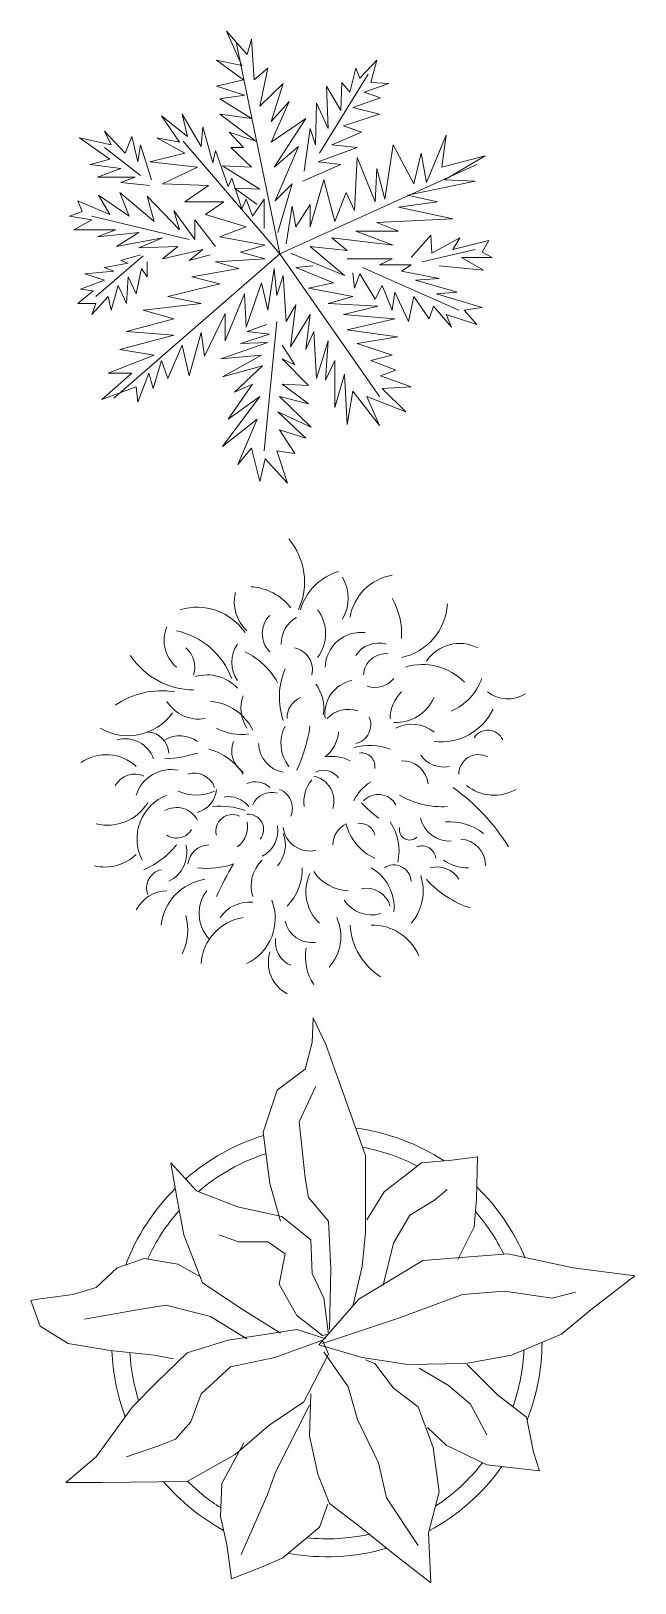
# Model space of a CAD drawing. Header units: millimetres. Extents: x -37049 to 129367, y 25385 to 90033.
# Drawn here: x 26540 to 28224, y 57830 to 62154 of the extents above; entities that cross this region are included whole.
import ezdxf

# ---------------------------------------------------------------- set-up
doc = ezdxf.new("R2010")
doc.units = ezdxf.units.MM
doc.header["$MEASUREMENT"] = 0
doc.layers.add('NCAY', color=3, linetype='Continuous', lineweight=13)
doc.styles.add('ATT', font='TXT')

# ---------------------------------------------------------------- blocks, each defined once
blk = doc.blocks.new('12PPLT15')
at = {"color": 0, "linetype": 'ByBlock'}
for p, q in [((0.013, -0.0012), (-0.0882, 0.4906)), ((0.1049, 0.2327), (0.218, 0.4157)), ((0.013, -0.0012), (-0.2114, 0.2607)), ((-0.3105, 0.1807), (-0.3944, 0.2454)), ((0.013, -0.0012), (0.4708, 0.2061)), ((-0.1975, 0.032), (-0.4236, 0.0866)), ((0.3437, -0.0201), (0.467, 0.0091)), ((-0.3042, -0.0061), (-0.4147, -0.1001)), ((0.013, -0.0012), (-0.3728, -0.3364)), ((0.013, -0.0012), (0.2446, -0.3326)), ((0.2053, -0.0328), (0.4288, -0.1319)), ((0.0058, -0.1586), (-0.0234, -0.4584))]:
    blk.add_line(p, q, dxfattribs=at)
for points in [[(0.0083, 0.0485), (0.0414, 0.1616), (0.002, 0.1222), (0.0566, 0.248), (-0.0005, 0.1997), (0.0731, 0.3128), (-0.0069, 0.2581), (0.035, 0.3522), (-0.0069, 0.3064), (0.021, 0.3941), (-0.0336, 0.342), (-0.0145, 0.4297), (-0.0463, 0.403), (-0.0526, 0.497), (-0.0628, 0.4614), (-0.1111, 0.516), (-0.0755, 0.436), (-0.1339, 0.4487), (-0.0717, 0.403), (-0.1339, 0.3877), (-0.0691, 0.3674), (-0.1263, 0.3585), (-0.0526, 0.3128), (-0.1263, 0.3229), (-0.0425, 0.2607), (-0.1047, 0.281), (-0.0717, 0.2454), (-0.1009, 0.2454), (-0.0526, 0.1997), (-0.12, 0.2035), (-0.0336, 0.1489), (-0.092, 0.1514), (-0.0399, 0.1133)], [(0.0693, 0.1908), (0.0833, 0.2899), (0.096, 0.2518), (0.0985, 0.3483), (0.1252, 0.2899), (0.1214, 0.3877), (0.1544, 0.3318), (0.157, 0.3966), (0.176, 0.3738), (0.19, 0.4297), (0.1989, 0.4068), (0.2383, 0.4487), (0.2243, 0.3966), (0.2662, 0.3941), (0.2091, 0.3738), (0.2472, 0.3611), (0.1824, 0.3382), (0.2446, 0.3229), (0.1608, 0.2963), (0.2027, 0.281), (0.1341, 0.2518), (0.1926, 0.2454), (0.1024, 0.2124), (0.1544, 0.2061), (0.0668, 0.1679)], [(-0.0234, 0.0574), (-0.0234, 0.126), (-0.0501, 0.0866), (-0.0653, 0.126), (-0.0755, 0.1032), (-0.0984, 0.1743), (-0.1073, 0.1552), (-0.1365, 0.2391), (-0.1428, 0.2099), (-0.1657, 0.2937), (-0.1695, 0.248), (-0.214, 0.3229), (-0.2013, 0.2709), (-0.2622, 0.3191), (-0.2203, 0.2581), (-0.2724, 0.2683), (-0.2076, 0.2327), (-0.2889, 0.2124), (-0.1784, 0.1997), (-0.2597, 0.1616), (-0.153, 0.1578), (-0.2076, 0.1197), (-0.1174, 0.1197), (-0.1593, 0.0905), (-0.0653, 0.0612), (-0.1263, 0.0384), (-0.0209, 0.0193), (-0.078, 0.0028), (-0.0209, -0.0125), (-0.1365, -0.0201), (-0.0819, -0.0353), (-0.1911, -0.0544), (-0.1263, -0.0709), (-0.247, -0.1001), (-0.1695, -0.1166), (-0.3042, -0.1319), (-0.233, -0.1522), (-0.3436, -0.1814), (-0.233, -0.1903), (-0.3588, -0.2233), (-0.2788, -0.2361), (-0.3855, -0.278), (-0.3309, -0.278), (-0.4007, -0.339), (-0.3207, -0.3097), (-0.3169, -0.3453), (-0.2915, -0.278), (-0.2813, -0.3135), (-0.2622, -0.2488), (-0.247, -0.2907), (-0.214, -0.2132), (-0.1975, -0.2843), (-0.1695, -0.184), (-0.1619, -0.2386), (-0.1136, -0.1395), (-0.1136, -0.203), (-0.0691, -0.0938), (-0.0653, -0.1713), (-0.0298, -0.0684), (-0.0145, -0.1319), (-0.0005, -0.0353), (0.0058, -0.0976), (0.021, -0.0518), (0.0274, -0.1586), (0.0503, -0.1192), (0.0376, -0.217), (0.0833, -0.142), (0.0731, -0.2233), (0.0922, -0.1814), (0.0985, -0.2907), (0.1252, -0.203), (0.1189, -0.2945), (0.1405, -0.2488), (0.1405, -0.358), (0.1633, -0.2805), (0.1697, -0.3974), (0.1824, -0.3199), (0.2446, -0.3999), (0.2154, -0.3326), (0.3056, -0.3682), (0.251, -0.3135), (0.3183, -0.3097), (0.2472, -0.2843), (0.2827, -0.2716), (0.2243, -0.2488), (0.2739, -0.2361), (0.1926, -0.2094), (0.2866, -0.1941), (0.1697, -0.1776), (0.2802, -0.1522), (0.1608, -0.142), (0.2408, -0.123), (0.1252, -0.1166), (0.1824, -0.1001), (0.0795, -0.0811), (0.1379, -0.0684), (0.0503, -0.0328), (0.0896, -0.029)], [(-0.2889, 0.1578), (-0.3563, 0.1641), (-0.3232, 0.1768), (-0.4109, 0.1768), (-0.3563, 0.1972), (-0.4274, 0.2061), (-0.3817, 0.2188), (-0.4528, 0.2683), (-0.3791, 0.2518), (-0.3944, 0.2836), (-0.3461, 0.2327), (-0.3309, 0.2709), (-0.3169, 0.2124), (-0.3105, 0.2518), (-0.2851, 0.1705)], [(0.0376, 0.0002), (0.1633, -0.0518), (0.0833, 0.0155), (0.1697, 0.0066), (0.1341, 0.0358), (0.2764, 0.0193), (0.19, 0.0511), (0.2891, 0.0511), (0.2383, 0.0714), (0.4149, 0.0803), (0.2891, 0.107), (0.3793, 0.1197), (0.3094, 0.1349), (0.467, 0.1679), (0.3958, 0.1705), (0.4898, 0.2264), (0.3895, 0.1997), (0.3996, 0.2747), (0.3539, 0.1641), (0.3412, 0.2327), (0.3247, 0.1616), (0.2764, 0.2518), (0.2573, 0.126), (0.2383, 0.1972), (0.2345, 0.1197), (0.1926, 0.2226), (0.1862, 0.0993), (0.1671, 0.1413), (0.1405, 0.0739), (0.1151, 0.1705), (0.0833, 0.0612), (0.0833, 0.1133), (0.0503, 0.0612), (0.0414, 0.1095), (0.0274, 0.0218)], [(-0.1365, 0.0155), (-0.1848, 0.0777), (-0.1848, 0.032), (-0.233, 0.0993), (-0.2203, 0.0549), (-0.2953, 0.1324), (-0.2788, 0.0739), (-0.3588, 0.1413), (-0.3372, 0.0866), (-0.4083, 0.1349), (-0.3817, 0.0905), (-0.4566, 0.1222), (-0.4465, 0.0968), (-0.4757, 0.0866), (-0.4236, 0.0777), (-0.4655, 0.0549), (-0.369, 0.0549), (-0.4109, 0.0384), (-0.3143, 0.0485), (-0.3664, 0.0155), (-0.2597, 0.0358), (-0.3143, 0.013), (-0.2241, 0.0155), (-0.2597, -0.0125), (-0.1657, 0.0091), (-0.1975, -0.0163), (-0.1492, -0.0036)], [(0.3183, -0.0099), (0.3641, 0.0422), (0.3666, 0.0002), (0.4314, 0.0358), (0.4149, 0.0091), (0.4987, 0.0295), (0.4835, 0.0028), (0.5063, -0.0099), (0.4352, -0.0099), (0.486, -0.0391), (0.3831, -0.029)], [(-0.3105, -0.0036), (-0.3563, -0.0163), (-0.3397, -0.0226), (-0.3944, -0.0328), (-0.3728, -0.0417), (-0.4401, -0.048), (-0.3944, -0.062), (-0.4503, -0.0836), (-0.421, -0.0874), (-0.4566, -0.1166), (-0.4147, -0.1166), (-0.4236, -0.142), (-0.3855, -0.1001), (-0.3791, -0.1319), (-0.3626, -0.0747), (-0.3436, -0.1166), (-0.3397, -0.0544), (-0.3207, -0.0938), (-0.308, -0.0353), (-0.2953, -0.0544), (-0.2953, -0.0201)], [(0.1697, -0.0125), (0.2739, -0.0125), (0.2446, -0.0264), (0.3183, -0.0264), (0.2955, -0.0417), (0.3831, -0.0582), (0.3285, -0.062), (0.425, -0.09), (0.3768, -0.0938), (0.4835, -0.1255), (0.4415, -0.1319), (0.4708, -0.1649), (0.3996, -0.142), (0.4123, -0.1713), (0.3704, -0.123), (0.3602, -0.1522), (0.3247, -0.1001), (0.312, -0.1586), (0.2802, -0.09), (0.2739, -0.1319), (0.251, -0.0747), (0.2345, -0.1065), (0.1989, -0.048), (0.1862, -0.0811), (0.1824, -0.0455)], [(-0.0171, -0.1649), (-0.0628, -0.1814), (-0.0107, -0.1878), (-0.078, -0.2094), (-0.0145, -0.2068), (-0.1238, -0.2449), (-0.0298, -0.2361), (-0.12, -0.2869), (-0.0272, -0.2615), (-0.092, -0.3224), (-0.0501, -0.3034), (-0.1073, -0.3847), (-0.0336, -0.3326), (-0.12, -0.4482), (-0.0399, -0.3847), (-0.0844, -0.4901), (-0.0526, -0.452), (-0.0336, -0.5295), (-0.0209, -0.4774), (0.0312, -0.5333), (0.0058, -0.4584), (0.0477, -0.4647), (0.0122, -0.4101), (0.0731, -0.4292), (0.0083, -0.3682), (0.0858, -0.4037), (0.0122, -0.3326), (0.0795, -0.3491), (0.0185, -0.3034), (0.0795, -0.3072), (0.0185, -0.2449), (0.0477, -0.2589), (0.0185, -0.2132)]]:
    blk.add_lwpolyline(points, dxfattribs=at)
at = {"color": 0, "linetype": 'ByBlock', "style": 'ATT'}
for tag, p, flags in [('ITEM', (-1, -3.75), 3), ('ROOM_NUMBER', (-1, -5.0833), 1)]:
    blk.add_attdef(tag, p, '', height=1, dxfattribs=dict(at, flags=flags))
blk = doc.blocks.new('12PPLT12')
at = {"color": 0, "linetype": 'ByBlock'}
for p, q in [((-0.0344, 0.6941), (-0.0316, 0.7514)), ((-0.0316, 0.7514), (-0.0021, 0.6891)), ((-0.0505, 0.6319), (-0.0344, 0.6941)), ((-0.0021, 0.6891), (0.044, 0.559)), ((-0.1155, 0.5834), (-0.0505, 0.6319)), ((-0.1483, 0.4856), (-0.1155, 0.5834)), ((-0.0643, 0.5101), (-0.0261, 0.5913)), ((0.044, 0.559), (0.0902, 0.4316)), ((-0.0505, 0.38), (-0.0643, 0.5101)), ((-0.1321, 0.3666), (-0.1483, 0.4856)), ((-0.3489, 0.3338), (-0.3623, 0.415)), ((-0.3623, 0.415), (-0.3028, 0.35)), ((0.0902, 0.4316), (0.0902, 0.3393)), ((0.1335, 0.3472), (0.2202, 0.415)), ((0.2202, 0.415), (0.2908, 0.4206)), ((0.2908, 0.4206), (0.3503, 0.4289)), ((0.3503, 0.4289), (0.3475, 0.331)), ((-0.1077, 0.2794), (-0.1321, 0.3666)), ((-0.0427, 0.3338), (-0.0505, 0.38)), ((-0.3323, 0.2471), (-0.3489, 0.3338)), ((-0.3028, 0.35), (-0.2078, 0.3121)), ((0.0035, 0.2794), (-0.0427, 0.3338)), ((0.0902, 0.3393), (0.0902, 0.2526)), ((0.0929, 0.2821), (0.1335, 0.3472)), ((0.2502, 0.3283), (0.193, 0.2932)), ((0.2797, 0.3527), (0.2502, 0.3283)), ((0.3475, 0.331), (0.3424, 0.266)), ((-0.2078, 0.3121), (-0.1049, 0.2904)), ((-0.1049, 0.2904), (-0.0371, 0.236)), ((0.193, 0.2932), (0.1552, 0.2282)), ((0.009, 0.1686), (0.0035, 0.2794)), ((0.0902, 0.2526), (0.0823, 0.1737)), ((0.3424, 0.266), (0.3042, 0.1903)), ((-0.2889, 0.1359), (-0.3323, 0.2471)), ((-0.205, 0.2309), (-0.2511, 0.2471)), ((-0.1372, 0.2309), (-0.205, 0.2309)), ((-0.0966, 0.2037), (-0.1372, 0.2309)), ((-0.0371, 0.236), (-0.0344, 0.1576)), ((0.1552, 0.2282), (0.1307, 0.1303)), ((-0.4245, 0.1926), (-0.4868, 0.171)), ((-0.3461, 0.1793), (-0.4245, 0.1926)), ((-0.1104, 0.1331), (-0.0966, 0.2037)), ((0.074, 0.0981), (0.223, 0.1876)), ((0.223, 0.1876), (0.4208, 0.2037)), ((0.4208, 0.2037), (0.5726, 0.171)), ((-0.4868, 0.171), (-0.5357, 0.1253)), ((-0.2917, 0.1493), (-0.3461, 0.1793)), ((-0.0344, 0.1576), (-0.0071, 0.1008)), ((0.0062, 0.0275), (0.009, 0.1686)), ((0.0823, 0.1737), (0.0606, 0.0819)), ((0.5726, 0.171), (0.716, 0.152)), ((0.716, 0.152), (0.6131, 0.0736)), ((-0.5901, 0.1087), (-0.6712, 0.0981)), ((-0.5357, 0.1253), (-0.5901, 0.1087)), ((-0.1944, 0.0736), (-0.2889, 0.1359)), ((-0.0694, 0.0602), (-0.1104, 0.1331)), ((0.169, 0.0547), (0.3152, 0.1087)), ((0.3152, 0.1087), (0.4125, 0.117)), ((0.4125, 0.117), (0.5237, 0.1008)), ((0.5237, 0.1008), (0.5781, 0.1142)), ((-0.6712, 0.0981), (-0.6874, 0.0953)), ((-0.6874, 0.0953), (-0.6657, 0.0358)), ((-0.5629, 0.0519), (-0.4407, 0.0736)), ((-0.4407, 0.0736), (-0.3733, 0.0842)), ((-0.3733, 0.0842), (-0.27, 0.0575)), ((-0.1077, 0.0192), (-0.1944, 0.0736)), ((-0.0182, -0.0076), (0.074, 0.0981)), ((-0.0071, 0.1008), (0.0035, 0.0169)), ((0.6131, 0.0736), (0.5453, 0.0169)), ((-0.27, 0.0575), (-0.1861, 0.0058)), ((-0.0099, 0.0141), (-0.0694, 0.0602)), ((-0.0099, -0.0048), (0.169, 0.0547)), ((-0.6657, 0.0358), (-0.6007, -0.0048)), ((-0.2294, 0.003), (-0.3244, -0.0265)), ((-0.0694, 0.0275), (-0.2294, 0.003)), ((-0.0099, 0.003), (-0.1211, -0.0376)), ((-0.0021, 0.0058), (-0.0694, 0.0275)), ((0.0035, 0.0169), (-0.0099, 0.0141)), ((0.0035, -0.0293), (-0.0099, 0.003)), ((0.5453, 0.0169), (0.4291, -0.0321)), ((-0.6007, -0.0048), (-0.5034, -0.0214)), ((-0.5034, -0.0214), (-0.4001, -0.0321)), ((-0.4001, -0.0321), (-0.3567, -0.0404)), ((-0.3244, -0.0265), (-0.395, -0.0943)), ((-0.0533, -0.1405), (0.0035, -0.0293)), ((0.0823, -0.0376), (-0.0182, -0.0076)), ((-0.0071, -0.0242), (0.0496, -0.1054)), ((0.4291, -0.0321), (0.3231, -0.051)), ((-0.2239, -0.0593), (-0.2917, -0.1216)), ((-0.1211, -0.0376), (-0.2239, -0.0593)), ((0.1879, -0.0537), (0.0823, -0.0376)), ((0.1118, -0.051), (0.0902, -0.0431)), ((0.1552, -0.1082), (0.1118, -0.051)), ((0.3231, -0.051), (0.1879, -0.0537)), ((0.2147, -0.062), (0.2825, -0.1026)), ((0.3964, -0.1243), (0.3258, -0.0537)), ((-0.395, -0.0943), (-0.4517, -0.1515)), ((0.0496, -0.1054), (0.0713, -0.1811)), ((0.2825, -0.1026), (0.3341, -0.146)), ((-0.2917, -0.1216), (-0.3161, -0.1866)), ((-0.1349, -0.1949), (-0.0533, -0.1405)), ((-0.0371, -0.1216), (-0.0399, -0.2194)), ((0.2124, -0.1515), (0.1552, -0.1082)), ((0.4642, -0.176), (0.3964, -0.1243)), ((-0.4517, -0.1515), (-0.5357, -0.2678)), ((-0.1192, -0.3038), (-0.0399, -0.1479)), ((0.2474, -0.2461), (0.2124, -0.1515)), ((0.3341, -0.146), (0.3719, -0.2166)), ((0.4803, -0.2572), (0.4642, -0.176)), ((-0.3161, -0.1866), (-0.3516, -0.2272)), ((-0.2133, -0.2627), (-0.1349, -0.1949)), ((0.0713, -0.1811), (0.1201, -0.2817)), ((0.2341, -0.2), (0.2774, -0.2411)), ((-0.3867, -0.2411), (-0.4651, -0.2678)), ((-0.3516, -0.2272), (-0.3867, -0.2411)), ((-0.193, -0.2355), (-0.2442, -0.3296)), ((-0.0399, -0.2194), (-0.021, -0.3084)), ((0.2608, -0.3495), (0.2474, -0.2461)), ((0.2774, -0.2411), (0.3719, -0.2867)), ((-0.5357, -0.2678), (-0.6062, -0.3278)), ((-0.3244, -0.325), (-0.2133, -0.2627)), ((0.1201, -0.2817), (0.139, -0.3629)), ((0.3719, -0.2867), (0.4942, -0.3006)), ((0.4942, -0.3006), (0.4803, -0.2572)), ((-0.139, -0.3578), (-0.1192, -0.3038)), ((-0.021, -0.3084), (0.0062, -0.3762)), ((-0.6062, -0.3278), (-0.5223, -0.3278)), ((-0.5223, -0.3278), (-0.3244, -0.325)), ((-0.2442, -0.3296), (-0.247, -0.4062)), ((-0.199, -0.4943), (-0.139, -0.3578)), ((0.2364, -0.4441), (0.2608, -0.3495)), ((-0.0173, -0.4316), (0.0025, -0.3776)), ((0.0062, -0.3762), (0.074, -0.4279)), ((0.139, -0.3629), (0.2124, -0.474)), ((-0.247, -0.4062), (-0.2327, -0.4713)), ((-0.1021, -0.5026), (-0.0173, -0.4316)), ((0.074, -0.4279), (0.158, -0.4957)), ((0.2419, -0.5608), (0.2364, -0.4441)), ((-0.2327, -0.4713), (-0.2216, -0.5511)), ((-0.1478, -0.5225), (-0.1021, -0.5026)), ((0.158, -0.4957), (0.2419, -0.5608)), ((-0.2216, -0.5511), (-0.1478, -0.5225))]:
    blk.add_line(p, q, dxfattribs=at)
for radius, start, end in [(0.5, 107.123, 130.9816), (0.5, 56.9563, 82.295), (0.4583, 107.9864, 130.5771), (0.4583, 62.6899, 79.5345), (0.5, 134.8021, 159.1804), (0.5, 22.9768, 45.8473), (0.4583, 138.4756, 155.3347), (0.4583, 26.2761, 41.1349), (0.5, 182.503, 200.4563), (0.4583, 183.2699, 197.4002), (0.4583, 340.6559, 357.5057), (0.5, 338.5862, 359.7442), (0.4583, 303.3868, 322.0756), (0.5, 298.3455, 324.4541), (0.5, 220.6606, 241.3393), (0.4583, 225.0835, 237.5023), (0.4583, 264.1886, 282.4028), (0.5, 259.7038, 286.1281)]:
    blk.add_arc((0, 0), radius, start, end, dxfattribs=at)
at = {"color": 0, "linetype": 'ByBlock', "style": 'ATT'}
for tag, p, flags in [('ITEM', (-1, -3.25), 3), ('ROOM_NUMBER', (-1, -4.5833), 1)]:
    blk.add_attdef(tag, p, '', height=1, dxfattribs=dict(at, flags=flags))
blk = doc.blocks.new('12PPLT14')
at = {"color": 0, "linetype": 'ByBlock'}
for centre, radius, start, end in [((-0.1625, 0.4338), 0.1552, 335.4234, 39.9527), ((0.1087, 0.3325), 0.1308, 106.3737, 163.6865), ((-0.0015, 0.3959), 0.0956, 329.2952, 30.7048), ((0.216, 0.3316), 0.1193, 99.6686, 170.3916), ((-0.0808, 0.3868), 0.0897, 165.5676, 227.7978), ((-0.1402, 0.294), 0.1288, 38.2331, 86.4254), ((-0.2571, 0.2399), 0.1351, 34.2662, 106.816), ((-0.0514, 0.3138), 0.0928, 323.3029, 36.6971), ((0.0506, 0.3121), 0.1678, 356.7873, 29.9706), ((0.1909, 0.3893), 0.1338, 281.7312, 357.1257), ((-0.2523, 0.2979), 0.0813, 157.2527, 229.5051), ((-0.0467, 0.3138), 0.0589, 134.2792, 225.7208), ((0.0083, 0.2908), 0.0696, 119.3333, 181.2289), ((-0.3428, 0.1468), 0.1777, 20.6522, 77.761), ((-0.1032, 0.2472), 0.0733, 144.9004, 215.0996), ((0.1238, 0.2336), 0.083, 82.9962, 178.2659), ((0.1649, 0.2288), 0.0631, 73.677, 147.4747), ((0.3529, 0.1986), 0.0923, 62.4899, 146.6083), ((-0.2631, 0.3606), 0.1778, 213.4024, 269.326), ((-0.3207, 0.2361), 0.0583, 342.2672, 49.5918), ((-0.223, 0.1138), 0.1758, 29.5718, 63.8395), ((-0.0403, 0.2301), 0.0513, 346.7243, 78.6914), ((0.1827, 0.2139), 0.0534, 85.265, 175.2671), ((-0.2335, 0.1217), 0.0961, 42.9815, 106.4777), ((0.103, 0.1659), 0.1687, 157.0616, 198.7007), ((0.2662, 0.1039), 0.1379, 44.5227, 106.5076), ((-0.3406, -0.0039), 0.1849, 80.336, 125.1387), ((-0.0525, 0.1406), 0.0902, 350.0819, 37.9622), ((0.1187, 0.1278), 0.0788, 101.6359, 188.4366), ((0.1561, 0.2471), 0.0582, 252.2434, 319.6792), ((0.2843, 0.2512), 0.1271, 292.7233, 340.8083), ((-0.2521, 0.2046), 0.0894, 212.7771, 278.7223), ((-0.2353, 0.0367), 0.1199, 26.1776, 85.1926), ((-0.071, 0.1405), 0.0841, 159.833, 213.5727), ((0.002, 0.1188), 0.05, 112.1748, 182.9374), ((0.2797, 0.1152), 0.0882, 134.2975, 179.349), ((0.2042, 0.2053), 0.098, 267.7941, 335.7788), ((0.4652, 0.2401), 0.0779, 232.4069, 301.8623), ((-0.4178, 0.2048), 0.1282, 239.7244, 324.0772), ((0.094, 0.072), 0.0659, 70.3325, 137.7683), ((0.1017, 0.1024), 0.045, 282.8815, 24.0365), ((0.3092, 0.1973), 0.1353, 263.3454, 334.185), ((-0.3739, 0.0341), 0.0511, 2.467, 87.4728), ((-0.2974, 0.0074), 0.0691, 53.5126, 119.7474), ((-0.1543, 0.2003), 0.1209, 241.5287, 278.4347), ((0.0228, 0.0586), 0.0851, 152.0419, 218.8274), ((-0.34, 0.1477), 0.3488, 334.29, 351.8885), ((-0.0111, 0.0925), 0.0832, 308.5351, 354.9136), ((0.2424, 0.0217), 0.0815, 51.1397, 117.4271), ((0.4187, 0.0518), 0.0378, 24.3786, 147.9852), ((-0.4247, -0.0009), 0.0706, 19.8329, 104.6003), ((-0.3432, 0.3083), 0.2855, 272.3147, 287.7219), ((-0.2616, -0.0829), 0.132, 32.2356, 76.0319), ((-0.1183, 0.0408), 0.0581, 157.5609, 237.1128), ((-0.0447, 0.0607), 0.0698, 181.7454, 260.0237), ((0.1427, -0.0803), 0.1346, 68.7259, 105.2422), ((0.125, 0.0053), 0.0314, 351.8398, 98.1), ((-0.468, -0.0701), 0.1027, 47.2022, 124.8992), ((0.0563, -0.0634), 0.0921, 62.7918, 99.6978), ((0.2201, -0.0419), 0.0605, 6.851, 91.8869), ((0.3159, 0.0688), 0.0649, 214.6894, 281.6662), ((0.3966, -0.0128), 0.0455, 62.415, 179.5656), ((-0.4019, -0.0635), 0.0512, 65.2631, 151.643), ((-0.3178, -0.086), 0.0842, 78.2859, 162.9253), ((-0.2636, -0.0603), 0.0501, 19.5336, 107.2881), ((-0.1211, -0.079), 0.0486, 46.81, 114.2458), ((0.0687, -0.0762), 0.0776, 139.4669, 188.6741), ((0.0015, -0.0752), 0.0596, 343.1915, 77.687), ((0.0376, -0.0452), 0.0417, 34.8572, 117.0419), ((0.197, -0.1152), 0.0984, 120.3942, 155.6913), ((-0.2877, -0.1629), 0.109, 111.2663, 206.9249), ((-0.2585, 0.0428), 0.1041, 246.1369, 293.8631), ((-0.2726, -0.0426), 0.0609, 285.5398, 354.9083), ((-0.1835, -0.1238), 0.059, 37.3855, 100.4991), ((-0.0834, -0.1038), 0.0488, 74.167, 155.4291), ((-0.0828, -0.0921), 0.0473, 337.5706, 68.783), ((0.1639, -0.1068), 0.0471, 29.6516, 136.9148), ((0.3131, 0.1083), 0.1966, 239.6382, 273.343), ((0.055, -0.4368), 0.4844, 31.8508, 54.2708), ((0.4332, 0.0428), 0.1041, 231.8734, 299.32), ((-0.465, -0.0212), 0.1099, 256.1392, 328.2356), ((-0.3051, -0.1456), 0.0555, 28.564, 118.6243), ((-0.2031, -0.2618), 0.1748, 70.7416, 95.8247), ((-0.1751, -0.1446), 0.0382, 64.5989, 195.0715), ((-0.1379, -0.1412), 0.0356, 321.496, 95.0552), ((0.3403, 0.1226), 0.295, 223.1416, 233.5315), ((-0.3049, -0.1199), 0.0412, 237.1862, 328.8294), ((-0.1983, -0.1346), 0.0584, 307.0043, 10.961), ((-0.1367, -0.1434), 0.0675, 297.4603, 9.4578), ((0.0056, -0.1284), 0.0629, 187.6037, 281.9043), ((0.1122, -0.1766), 0.0537, 114.9911, 180.121), ((0.2021, -0.1018), 0.1155, 193.035, 246.5169), ((0.1228, -0.1611), 0.0339, 11.252, 101.3122), ((0.0954, -0.19), 0.1169, 346.8331, 34.7134), ((0.2371, -0.1417), 0.0239, 167.9887, 313.8509), ((0.3301, -0.0984), 0.0696, 193.4793, 272.7231), ((0.3295, -0.2531), 0.1299, 52.4116, 94.1568), ((-0.4582, -0.0549), 0.1957, 293.3946, 321.4742), ((-0.3545, -0.1945), 0.0737, 295.4172, 13.937), ((-0.2272, -0.2284), 0.0518, 92.735, 171.8723), ((-0.1261, -0.1768), 0.0743, 318.9446, 21.0601), ((0.265, -0.2125), 0.0333, 8.0854, 109.9339), ((0.3525, -0.2241), 0.0608, 358.6144, 87.0834), ((-0.4721, -0.1203), 0.1079, 257.3279, 313.213), ((-0.0491, -0.2722), 0.0823, 133.2929, 197.2496), ((0.3711, -0.1347), 0.0953, 234.4297, 271.3309), ((-0.3303, -0.2772), 0.044, 103.5534, 199.8954), ((-0.2342, -0.0362), 0.1951, 263.4737, 288.5568), ((0.4875, -0.6182), 0.7699, 148.9497, 155.3056), ((-0.1342, -0.2328), 0.1218, 315.1067, 1.332), ((0.0958, -0.2858), 0.1, 154.8808, 226.8679), ((0.0984, -0.1813), 0.1021, 214.3427, 267.4969), ((0.0948, -0.3222), 0.106, 354.6407, 60.4156), ((0.2004, -0.2632), 0.04, 3.1298, 123.6919), ((0.1534, -0.2836), 0.1149, 319.1908, 18.2125), ((0.3002, -0.2876), 0.0597, 31.279, 105.0766), ((-0.3258, -0.3645), 0.0813, 91.0528, 153.0122), ((-0.2197, -0.3768), 0.1216, 98.9327, 173.5652), ((-0.1666, -0.3361), 0.0858, 141.9374, 222.639), ((0.137, -0.3342), 0.0567, 15.8404, 102.1789), ((0.4504, -0.1006), 0.2342, 221.7868, 251.9354), ((-0.1356, -0.3909), 0.0814, 84.4526, 145.9961), ((-0.1912, -0.3476), 0.1157, 295.6702, 21.368), ((0.1487, -0.2627), 0.0766, 213.8932, 285.618), ((-0.4022, -0.3739), 0.1237, 333.1557, 15.4351), ((-0.1321, -0.4596), 0.1156, 98.8586, 176.1805), ((0.0095, -0.3403), 0.0634, 192.7121, 278.2146), ((-0.0287, -0.3897), 0.1058, 317.7735, 24.7522), ((-0.0165, -0.4023), 0.0586, 172.0702, 247.3677), ((0.2528, -0.3527), 0.1547, 183.8744, 237.3741), ((0.1506, -0.4799), 0.1168, 23.0406, 91.6662), ((-0.0081, -0.4497), 0.0833, 162.968, 241.4878), ((0.1108, -0.4364), 0.1161, 170.0959, 213.6572)]:
    blk.add_arc(centre, radius, start, end, dxfattribs=at)
at = {"color": 0, "linetype": 'ByBlock', "style": 'ATT'}
for tag, p, flags in [('ITEM', (-1.4111, -3.0457), 3), ('ROOM_NUMBER', (-1.4111, -4.379), 1)]:
    blk.add_attdef(tag, p, '', height=1, dxfattribs=dict(at, flags=flags))

msp = doc.modelspace()

# ---------------------------------------------------------------- block references
at = {"layer": 'NCAY', "xscale": 1200, "yscale": 1200, "zscale": 1200, "rotation": 359.9999999999984}
for name, p in [('12PPLT15', (27217.9, 61534.8)), ('12PPLT14', (27311.2, 60098.9)), ('12PPLT12', (27364.6, 58503.4))]:
    msp.add_blockref(name, p, dxfattribs=at)

doc.saveas('drawing.dxf')
